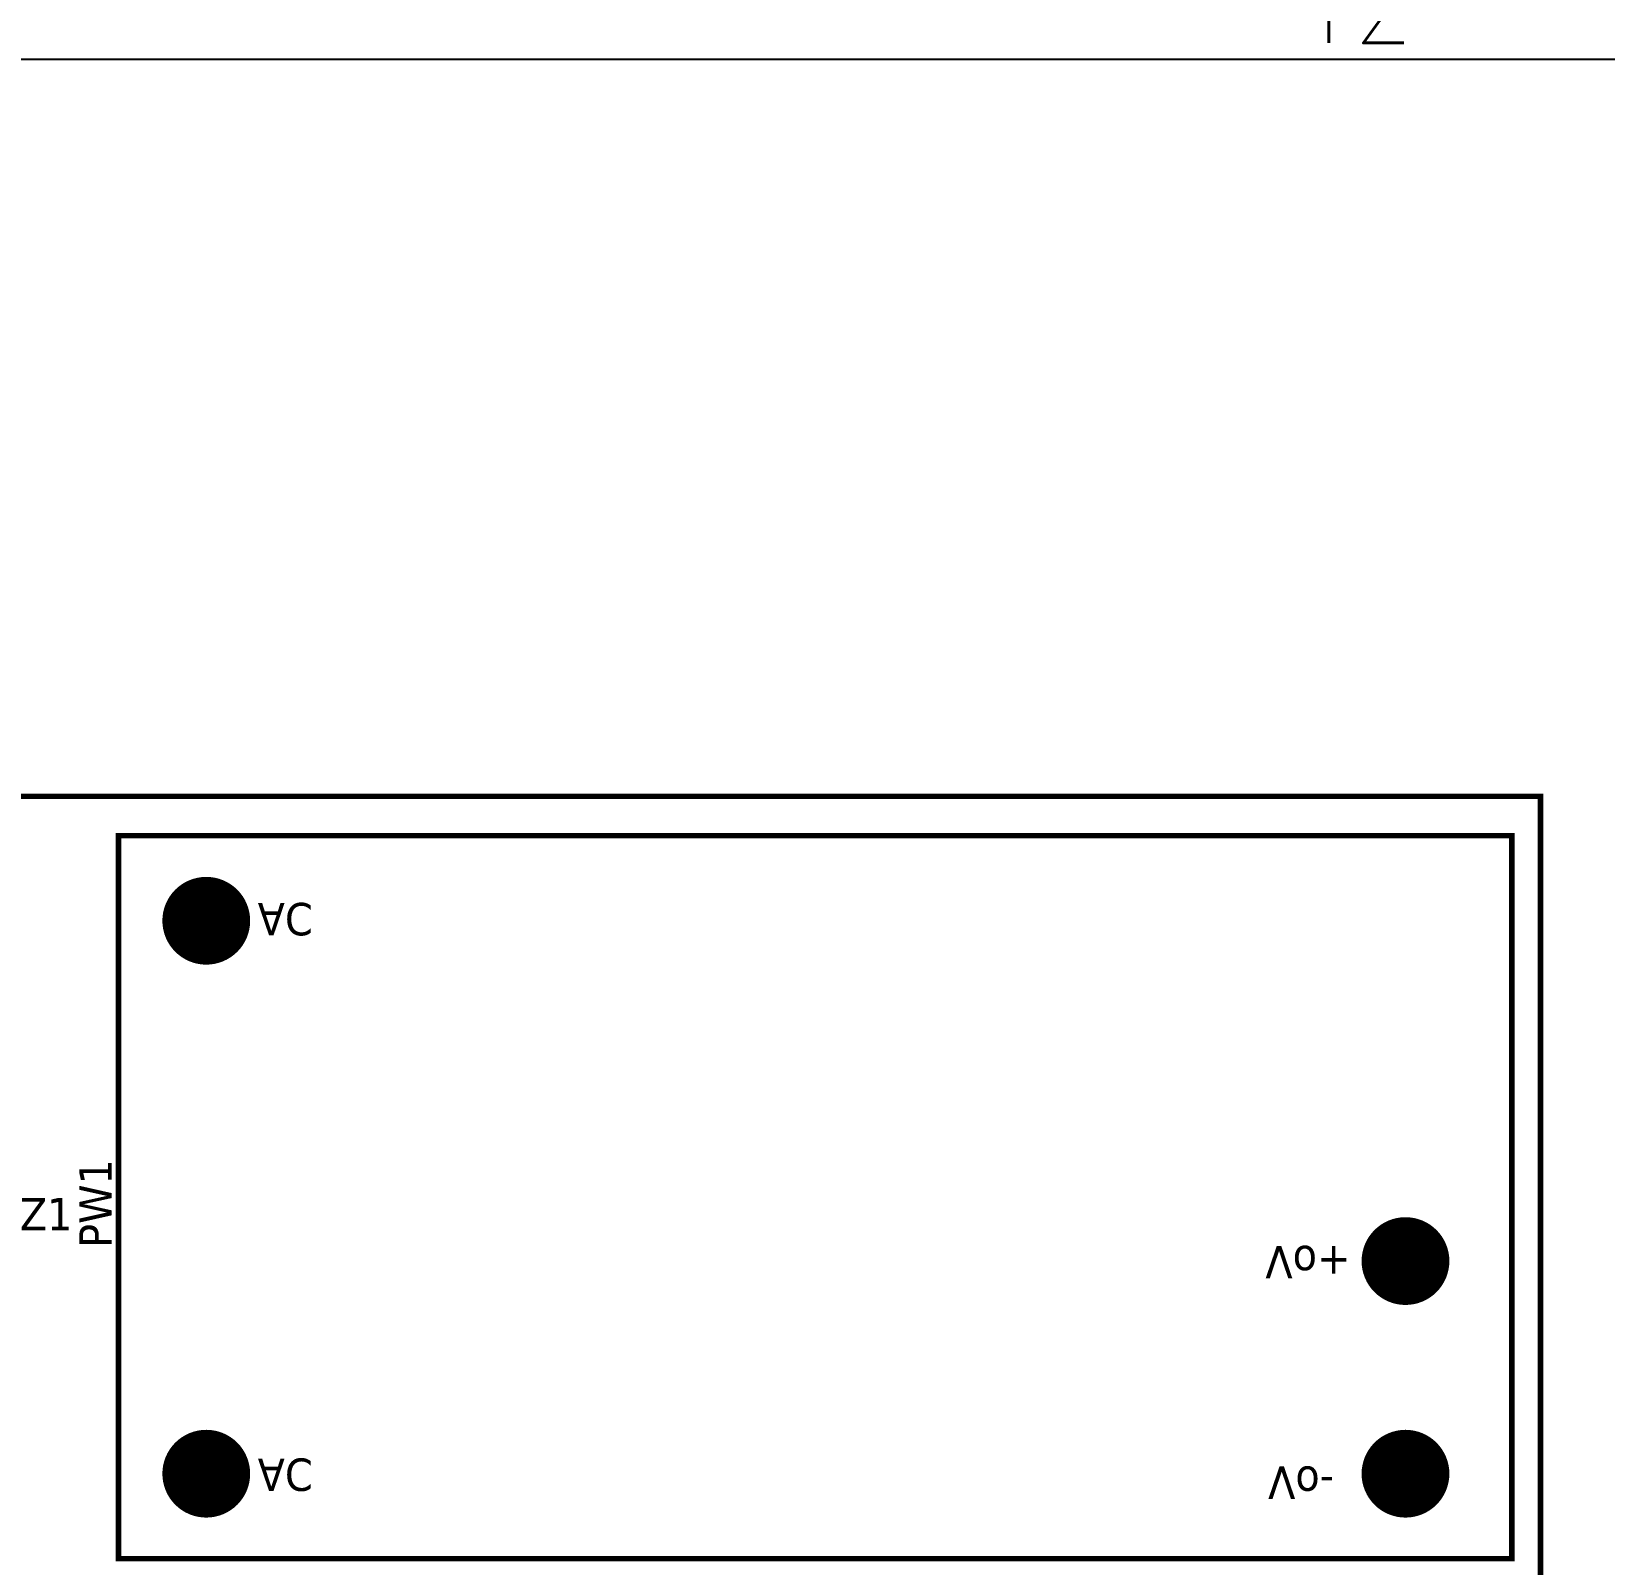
# Model space of a CAD drawing. Header units: millimetres. Extents: x 123.5 to 144.3, y 105.4 to 121.6.
# Drawn here: x 129.704 to 133.198, y 114.544 to 117.949 of the extents above; entities that cross this region are included whole.
import ezdxf
from ezdxf.enums import TextEntityAlignment as Align

# ---------------------------------------------------------------- set-up
doc = ezdxf.new("R2010")
doc.units = ezdxf.units.MM
doc.layers.add('DESC', color=250, linetype='Continuous')
doc.layers.add('WIRES', color=7, linetype='Continuous')
doc.layers.add('WIRENO', color=7, linetype='Continuous', true_color=0x000000)
doc.styles.get("Standard").update_dxf_attribs({"font": 'tahoma.ttf'})
doc.styles.add('WD', font='romans.shx')

# ---------------------------------------------------------------- blocks, each defined once
blk = doc.blocks.new('WD_WNH')
at = {"linetype": 'Continuous', "style": 'WD', "width": 0.8}
blk.add_attdef('WIRENO', text='', height=0.125, dxfattribs=at).set_placement((0, 0.0625), align=Align.CENTER)
at = {"style": 'WD', "flags": 1}
for tag, p in [('W01USER', (0, 0.0781)), ('W02USER', (0, 0.0703)), ('W03USER', (0, 0.0625)), ('W04USER', (0, 0.0547)), ('W05USER', (0, 0.0469)), ('W06USER', (0, 0.0391)), ('W07USER', (0, 0.0312)), ('W08USER', (0, 0.0234)), ('W09USER', (0, 0.0156)), ('W10USER', (0, 0.0078))]:
    blk.add_attdef(tag, text='', height=0.005, dxfattribs=at).set_placement(p, align=Align.CENTER)
blk = doc.blocks.new('EPAD')
at = {"const_width": 0.5}
blk.add_lwpolyline([(-0.25, 0, 1), (0.25, 0, 1)], format="xyb", close=True, dxfattribs=at)
blk = doc.blocks.new('scrcard')
at = {"const_width": 0.008}
for points in [[(127.2227, 111.6804), (131.8004, 111.6804), (131.8004, 115.2792), (127.2227, 115.2792), (127.2227, 111.6804)], [(127.2227, 111.6804), (131.8004, 111.6804), (131.8004, 115.2792), (127.2227, 115.2792), (127.2227, 111.6804)], [(127.2227, 111.6804), (131.8004, 111.6804), (131.8004, 115.2792), (127.2227, 115.2792), (127.2227, 111.6804)], [(129.695, 114.1502), (131.758, 114.1502), (131.758, 115.221), (129.695, 115.221), (129.695, 114.1502)], [(129.695, 114.1502), (131.758, 114.1502), (131.758, 115.221), (129.695, 115.221), (129.695, 114.1502)], [(129.695, 114.1502), (131.758, 114.1502), (131.758, 115.221), (129.695, 115.221), (129.695, 114.1502)]]:
    blk.add_lwpolyline(points, dxfattribs=at)
at = {"xscale": 0.13, "yscale": 0.13}
for p in [(129.8249, 115.0951), (131.6005, 114.5911), (129.8249, 114.2762), (131.6005, 114.2762)]:
    blk.add_blockref('EPAD', p, dxfattribs=at)
at = {"text_generation_flag": 2, "width": 1.041667}
for s, p in [('AC', (129.901, 115.1215)), ('AC', (129.901, 115.1215)), ('AC', (129.901, 115.1215)), ('Vo+', (131.3931, 114.6136)), ('Vo+', (131.3931, 114.6136)), ('Vo+', (131.3931, 114.6136)), ('AC', (129.901, 114.2987)), ('AC', (129.901, 114.2987)), ('AC', (129.901, 114.2987)), ('Vo-', (131.3971, 114.2869)), ('Vo-', (131.3971, 114.2869)), ('Vo-', (131.3971, 114.2869))]:
    blk.add_text(s, height=0.048, rotation=180, dxfattribs=at).set_placement(p)
at = {"width": 1.041667}
blk.add_text('PW1', height=0.048, rotation=90, dxfattribs=at).set_placement((129.685, 114.6106))
blk.add_text('PW1', height=0.048, rotation=90, dxfattribs=at).set_placement((129.685, 114.6106))
blk.add_text('PW1', height=0.048, rotation=90, dxfattribs=at).set_placement((129.685, 114.6106))
blk.add_text('BUZ1', height=0.048, dxfattribs=at).set_placement((129.4652, 114.6366))
blk.add_text('BUZ1', height=0.048, dxfattribs=at).set_placement((129.4652, 114.6366))
blk.add_text('BUZ1', height=0.048, dxfattribs=at).set_placement((129.4652, 114.6366))

msp = doc.modelspace()

# ---------------------------------------------------------------- linework, layer by layer
at = {"layer": 'WIRES'}
for p, q in [((129.305, 117.888), (130.6567, 117.888)), ((130.6567, 117.888), (134.6329, 117.888))]:
    msp.add_line(p, q, dxfattribs=at)

# ---------------------------------------------------------------- block references
at = {"layer": 'DESC', "xscale": 1.5, "yscale": 1.5, "zscale": 1.5}
msp.add_blockref('scrcard', (-64.6448, -56.6689), dxfattribs=at)
at = {"layer": 'WIRENO'}
ref = msp.add_blockref('WD_WNH', (132.6433, 117.8303), dxfattribs=dict(at, xscale=1.5, yscale=1.5, zscale=1.5))
ref.add_attrib('WIRENO', '12', dxfattribs={"linetype": 'Continuous', "height": 0.1875, "style": 'WD', "width": 0.8}).set_placement((132.6433, 117.924), align=Align.CENTER)

doc.saveas('drawing.dxf')
